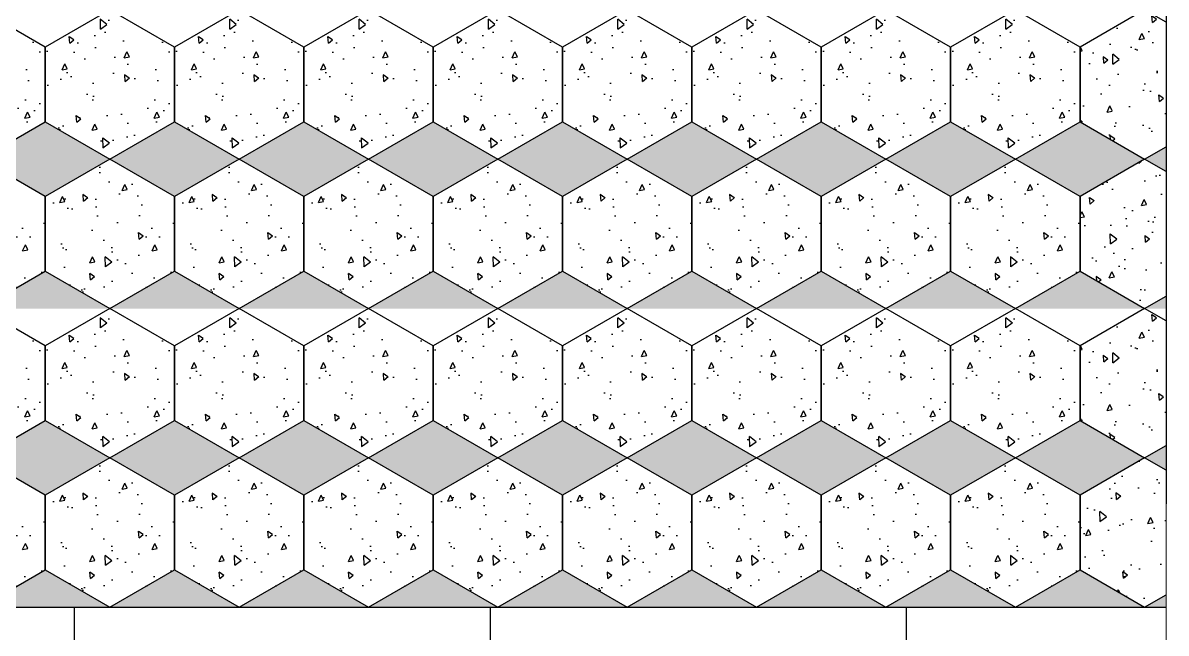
# Model space of a CAD drawing. Header units: millimetres. Extents: x 86441 to 190201, y 16532 to 98188.
# Drawn here: x 91424 to 93073, y 91342 to 92223 of the extents above; entities that cross this region are included whole.
import ezdxf

# ---------------------------------------------------------------- set-up
doc = ezdxf.new("R2010")
doc.units = ezdxf.units.MM
doc.header["$LTSCALE"] = 0.1

msp = doc.modelspace()

# ---------------------------------------------------------------- hatches: boundary and pattern name
at = {"true_color": 0xa19859, "transparency": 33554687}
h = msp.add_hatch(dxfattribs=at)
h.set_pattern_fill('AR-CONC', color=55, scale=0.5, angle=45)
h.set_pattern_definition([(95, (0, 68654.26), (70.047325, 58.77669), [9.525, -104.775]), (40, (0, 68654.26), (-80.00923, 55.08836), [7.62, -83.82029]), (145.45144, (5.84, 68659.16), (-9.9619, 113.86505), [8.095, -89.04512]), (91.1842, (-17.96, 68672.22), (110.70512, 80.9767), [14.2875, -157.1625]), (141.63556, (-8.74, 68678.97), (-3.5433, 171.41338), [12.14251, -133.5678]), (36.18415, (-17.96, 68672.22), (-3.5433, 171.41338), [11.42998, -125.72987]), (66, (-4.49, 68676.71), (89.75999, 17.447575), [9.525, -104.775]), (11, (-4.49, 68676.71), (-43.26996, 86.9706), [7.62, -83.82]), (116.45145, (2.99, 68678.17), (46.490026, 104.41817), [8.095, -89.04497]), (82.5, (0, 68654.262), (-28.802735, 30.986707), [0, -82.804, 0, -85.09, 0, -84.1375]), (52.5, (0, 68654.26), (-11.794864, 59.0435), [0, -48.514, 0, -80.899, 0, -32.0675]), (12.5, (-20.026, 68634.236), (49.963932, 45.913098), [0, -31.75, 0, -99.06, 0, -131.445]), (2.5, (-29.006, 68625.256), (43.381952, 61.361196), [0, -41.275, 0, -65.786, 0, -93.345])])
h.paths.add_polyline_path([(93072.6, 92438.8), (93041.6, 92456.7), (92948.4, 92402.8), (92948.4, 92295.1), (93041.6, 92241.3), (93072.6, 92259.1)])
h.paths.add_polyline_path([(93072.6, 92223.4), (93041.6, 92241.3), (92948.4, 92187.4), (92948.4, 92079.7), (93041.6, 92025.8), (93072.6, 92043.7)])
h = msp.add_hatch(dxfattribs=at)
h.set_pattern_fill('AR-CONC', color=55, scale=0.5, angle=45)
h.set_pattern_definition([(95, (2985.08, 72962.855), (70.047325, 58.77669), [9.525, -104.775]), (40, (2985.08, 72962.855), (-80.00923, 55.08836), [7.62, -83.82029]), (145.45144, (2990.92, 72967.75), (-9.9619, 113.86505), [8.095, -89.04512]), (91.1842, (2967.12, 72980.82), (110.70512, 80.9767), [14.2875, -157.1625]), (141.63556, (2976.35, 72987.56), (-3.5433, 171.41338), [12.14251, -133.5678]), (36.18415, (2967.12, 72980.82), (-3.5433, 171.41338), [11.42998, -125.72987]), (66, (2980.59, 72985.306), (89.75999, 17.447575), [9.525, -104.775]), (11, (2980.59, 72985.31), (-43.26996, 86.9706), [7.62, -83.82]), (116.45145, (2988.07, 72986.76), (46.49003, 104.41817), [8.095, -89.04497]), (82.5, (2985.08, 72962.855), (-28.802735, 30.986707), [0, -82.804, 0, -85.09, 0, -84.1375]), (52.5, (2985.08, 72962.855), (-11.794864, 59.0435), [0, -48.514, 0, -80.899, 0, -32.0675]), (12.5, (2965.055, 72942.83), (49.963932, 45.913098), [0, -31.75, 0, -99.06, 0, -131.445]), (2.5, (2956.075, 72933.85), (43.381952, 61.361196), [0, -41.275, 0, -65.786, 0, -93.345])])
h.paths.add_polyline_path([(91269.3, 91864.3), (91362.5, 91810.4), (91455.8, 91864.3), (91455.8, 91972), (91362.5, 92025.8), (91269.3, 91972)])
h.paths.add_polyline_path([(91269.3, 92079.7), (91362.5, 92025.8), (91455.8, 92079.7), (91455.8, 92187.4), (91362.5, 92241.3), (91269.3, 92187.4)])
h = msp.add_hatch(dxfattribs=at)
h.set_pattern_fill('AR-CONC', color=55, scale=0.5, angle=45)
h.set_pattern_definition([(95, (3171.65, 72962.855), (70.047325, 58.77669), [9.525, -104.775]), (40, (3171.65, 72962.855), (-80.00923, 55.08836), [7.62, -83.82029]), (145.45144, (3177.49, 72967.75), (-9.9619, 113.86505), [8.095, -89.04512]), (91.1842, (3153.69, 72980.82), (110.70512, 80.9767), [14.2875, -157.1625]), (141.63556, (3162.91, 72987.56), (-3.5433, 171.41338), [12.14251, -133.5678]), (36.18415, (3153.69, 72980.82), (-3.5433, 171.41338), [11.42998, -125.72987]), (66, (3167.16, 72985.306), (89.75999, 17.447575), [9.525, -104.775]), (11, (3167.16, 72985.31), (-43.26996, 86.9706), [7.62, -83.82]), (116.45145, (3174.64, 72986.76), (46.49003, 104.41817), [8.095, -89.04497]), (82.5, (3171.65, 72962.855), (-28.802735, 30.986707), [0, -82.804, 0, -85.09, 0, -84.1375]), (52.5, (3171.65, 72962.855), (-11.794864, 59.0435), [0, -48.514, 0, -80.899, 0, -32.0675]), (12.5, (3151.622, 72942.83), (49.963932, 45.913098), [0, -31.75, 0, -99.06, 0, -131.445]), (2.5, (3142.64, 72933.85), (43.381952, 61.361196), [0, -41.275, 0, -65.786, 0, -93.345])])
h.paths.add_polyline_path([(91455.8, 91864.3), (91549.1, 91810.4), (91642.4, 91864.3), (91642.4, 91972), (91549.1, 92025.8), (91455.8, 91972)])
h.paths.add_polyline_path([(91455.8, 92079.7), (91549.1, 92025.8), (91642.4, 92079.7), (91642.4, 92187.4), (91549.1, 92241.3), (91455.8, 92187.4)])
h = msp.add_hatch(dxfattribs=at)
h.set_pattern_fill('AR-CONC', color=55, scale=0.5, angle=45)
h.set_pattern_definition([(95, (3358.216, 72962.855), (70.047325, 58.77669), [9.525, -104.775]), (40, (3358.22, 72962.855), (-80.00923, 55.08836), [7.62, -83.82029]), (145.45144, (3364.05, 72967.75), (-9.9619, 113.86505), [8.095, -89.04512]), (91.1842, (3340.26, 72980.82), (110.70512, 80.9767), [14.2875, -157.1625]), (141.63556, (3349.48, 72987.56), (-3.5433, 171.41338), [12.14251, -133.5678]), (36.18415, (3340.26, 72980.82), (-3.5433, 171.41338), [11.42998, -125.72987]), (66, (3353.726, 72985.306), (89.75999, 17.447575), [9.525, -104.775]), (11, (3353.73, 72985.31), (-43.26996, 86.9706), [7.62, -83.82]), (116.45145, (3361.21, 72986.76), (46.49003, 104.41817), [8.095, -89.04497]), (82.5, (3358.216, 72962.855), (-28.802735, 30.986707), [0, -82.804, 0, -85.09, 0, -84.1375]), (52.5, (3358.216, 72962.855), (-11.794864, 59.0435), [0, -48.514, 0, -80.899, 0, -32.0675]), (12.5, (3338.19, 72942.83), (49.963932, 45.913098), [0, -31.75, 0, -99.06, 0, -131.445]), (2.5, (3329.21, 72933.85), (43.381952, 61.361196), [0, -41.275, 0, -65.786, 0, -93.345])])
h.paths.add_polyline_path([(91642.4, 91864.3), (91735.7, 91810.4), (91829, 91864.3), (91829, 91972), (91735.7, 92025.8), (91642.4, 91972)])
h.paths.add_polyline_path([(91642.4, 92079.7), (91735.7, 92025.8), (91829, 92079.7), (91829, 92187.4), (91735.7, 92241.3), (91642.4, 92187.4)])
h = msp.add_hatch(dxfattribs=at)
h.set_pattern_fill('AR-CONC', color=55, scale=0.5, angle=45)
h.set_pattern_definition([(95, (3544.78, 72962.855), (70.047325, 58.77669), [9.525, -104.775]), (40, (3544.78, 72962.855), (-80.00923, 55.08836), [7.62, -83.82029]), (145.45144, (3550.62, 72967.75), (-9.9619, 113.86505), [8.095, -89.04512]), (91.1842, (3526.82, 72980.82), (110.70512, 80.9767), [14.2875, -157.1625]), (141.63556, (3536.05, 72987.56), (-3.5433, 171.41338), [12.14251, -133.5678]), (36.18415, (3526.82, 72980.82), (-3.5433, 171.41338), [11.42998, -125.72987]), (66, (3540.29, 72985.306), (89.75999, 17.447575), [9.525, -104.775]), (11, (3540.29, 72985.31), (-43.26996, 86.9706), [7.62, -83.82]), (116.45145, (3547.77, 72986.76), (46.49003, 104.41817), [8.095, -89.04497]), (82.5, (3544.784, 72962.855), (-28.802735, 30.986707), [0, -82.804, 0, -85.09, 0, -84.1375]), (52.5, (3544.784, 72962.855), (-11.794864, 59.0435), [0, -48.514, 0, -80.899, 0, -32.0675]), (12.5, (3524.758, 72942.83), (49.963932, 45.913098), [0, -31.75, 0, -99.06, 0, -131.445]), (2.5, (3515.78, 72933.85), (43.381952, 61.361196), [0, -41.275, 0, -65.786, 0, -93.345])])
h.paths.add_polyline_path([(91829, 91864.3), (91922.2, 91810.4), (92015.5, 91864.3), (92015.5, 91972), (91922.2, 92025.8), (91829, 91972)])
h.paths.add_polyline_path([(91829, 92079.7), (91922.2, 92025.8), (92015.5, 92079.7), (92015.5, 92187.4), (91922.2, 92241.3), (91829, 92187.4)])
h = msp.add_hatch(dxfattribs=at)
h.set_pattern_fill('AR-CONC', color=55, scale=0.5, angle=45)
h.set_pattern_definition([(95, (3731.35, 72962.855), (70.047325, 58.77669), [9.525, -104.775]), (40, (3731.35, 72962.855), (-80.00923, 55.08836), [7.62, -83.82029]), (145.45144, (3737.19, 72967.75), (-9.9619, 113.86505), [8.095, -89.04512]), (91.1842, (3713.39, 72980.82), (110.70512, 80.9767), [14.2875, -157.1625]), (141.63556, (3722.62, 72987.56), (-3.5433, 171.41338), [12.14251, -133.5678]), (36.18415, (3713.39, 72980.82), (-3.5433, 171.41338), [11.42998, -125.72987]), (66, (3726.86, 72985.306), (89.75999, 17.447575), [9.525, -104.775]), (11, (3726.86, 72985.31), (-43.26996, 86.9706), [7.62, -83.82]), (116.45145, (3734.34, 72986.76), (46.49003, 104.41817), [8.095, -89.04497]), (82.5, (3731.35, 72962.855), (-28.802735, 30.986707), [0, -82.804, 0, -85.09, 0, -84.1375]), (52.5, (3731.35, 72962.855), (-11.794864, 59.0435), [0, -48.514, 0, -80.899, 0, -32.0675]), (12.5, (3711.325, 72942.83), (49.963932, 45.913098), [0, -31.75, 0, -99.06, 0, -131.445]), (2.5, (3702.345, 72933.85), (43.381952, 61.361196), [0, -41.275, 0, -65.786, 0, -93.345])])
h.paths.add_polyline_path([(92015.5, 91864.3), (92108.8, 91810.4), (92202.1, 91864.3), (92202.1, 91972), (92108.8, 92025.8), (92015.5, 91972)])
h.paths.add_polyline_path([(92015.5, 92079.7), (92108.8, 92025.8), (92202.1, 92079.7), (92202.1, 92187.4), (92108.8, 92241.3), (92015.5, 92187.4)])
h = msp.add_hatch(dxfattribs=at)
h.set_pattern_fill('AR-CONC', color=55, scale=0.5, angle=45)
h.set_pattern_definition([(95, (3917.92, 72962.855), (70.047325, 58.77669), [9.525, -104.775]), (40, (3917.92, 72962.855), (-80.00923, 55.08836), [7.62, -83.82029]), (145.45144, (3923.76, 72967.75), (-9.9619, 113.86505), [8.095, -89.04512]), (91.1842, (3899.96, 72980.82), (110.70512, 80.9767), [14.2875, -157.1625]), (141.63556, (3909.18, 72987.56), (-3.5433, 171.41338), [12.14251, -133.5678]), (36.18415, (3899.96, 72980.82), (-3.5433, 171.41338), [11.42998, -125.72987]), (66, (3913.43, 72985.306), (89.75999, 17.447575), [9.525, -104.775]), (11, (3913.43, 72985.31), (-43.26996, 86.9706), [7.62, -83.82]), (116.45145, (3920.91, 72986.76), (46.49003, 104.41817), [8.095, -89.04497]), (82.5, (3917.92, 72962.855), (-28.802735, 30.986707), [0, -82.804, 0, -85.09, 0, -84.1375]), (52.5, (3917.92, 72962.855), (-11.794864, 59.0435), [0, -48.514, 0, -80.899, 0, -32.0675]), (12.5, (3897.893, 72942.83), (49.963932, 45.913098), [0, -31.75, 0, -99.06, 0, -131.445]), (2.5, (3888.91, 72933.85), (43.381952, 61.361196), [0, -41.275, 0, -65.786, 0, -93.345])])
h.paths.add_polyline_path([(92202.1, 91864.3), (92295.4, 91810.4), (92388.7, 91864.3), (92388.7, 91972), (92295.4, 92025.8), (92202.1, 91972)])
h.paths.add_polyline_path([(92202.1, 92079.7), (92295.4, 92025.8), (92388.7, 92079.7), (92388.7, 92187.4), (92295.4, 92241.3), (92202.1, 92187.4)])
h = msp.add_hatch(dxfattribs=at)
h.set_pattern_fill('AR-CONC', color=55, scale=0.5, angle=45)
h.set_pattern_definition([(95, (4104.486, 72962.855), (70.047325, 58.77669), [9.525, -104.775]), (40, (4104.49, 72962.855), (-80.00923, 55.08836), [7.62, -83.82029]), (145.45144, (4110.32, 72967.75), (-9.9619, 113.86505), [8.095, -89.04512]), (91.1842, (4086.53, 72980.82), (110.70512, 80.9767), [14.2875, -157.1625]), (141.63556, (4095.75, 72987.56), (-3.5433, 171.41338), [12.14251, -133.5678]), (36.18415, (4086.53, 72980.82), (-3.5433, 171.41338), [11.42998, -125.72987]), (66, (4099.996, 72985.306), (89.75999, 17.447575), [9.525, -104.775]), (11, (4100, 72985.31), (-43.26996, 86.9706), [7.62, -83.82]), (116.45145, (4107.48, 72986.76), (46.49003, 104.41817), [8.095, -89.04497]), (82.5, (4104.486, 72962.855), (-28.802735, 30.986707), [0, -82.804, 0, -85.09, 0, -84.1375]), (52.5, (4104.486, 72962.855), (-11.794864, 59.0435), [0, -48.514, 0, -80.899, 0, -32.0675]), (12.5, (4084.46, 72942.83), (49.963932, 45.913098), [0, -31.75, 0, -99.06, 0, -131.445]), (2.5, (4075.48, 72933.85), (43.381952, 61.361196), [0, -41.275, 0, -65.786, 0, -93.345])])
h.paths.add_polyline_path([(92388.7, 91864.3), (92481.9, 91810.4), (92575.2, 91864.3), (92575.2, 91972), (92481.9, 92025.8), (92388.7, 91972)])
h.paths.add_polyline_path([(92388.7, 92079.7), (92481.9, 92025.8), (92575.2, 92079.7), (92575.2, 92187.4), (92481.9, 92241.3), (92388.7, 92187.4)])
h = msp.add_hatch(dxfattribs=at)
h.set_pattern_fill('AR-CONC', color=55, scale=0.5, angle=45)
h.set_pattern_definition([(95, (4291.05, 72962.855), (70.047325, 58.77669), [9.525, -104.775]), (40, (4291.05, 72962.855), (-80.00923, 55.08836), [7.62, -83.82029]), (145.45144, (4296.89, 72967.75), (-9.9619, 113.86505), [8.095, -89.04512]), (91.1842, (4273.09, 72980.82), (110.70512, 80.9767), [14.2875, -157.1625]), (141.63556, (4282.32, 72987.56), (-3.5433, 171.41338), [12.14251, -133.5678]), (36.18415, (4273.1, 72980.82), (-3.5433, 171.41338), [11.42998, -125.72987]), (66, (4286.56, 72985.306), (89.75999, 17.447575), [9.525, -104.775]), (11, (4286.56, 72985.31), (-43.26996, 86.9706), [7.62, -83.82]), (116.45145, (4294.04, 72986.76), (46.49003, 104.41817), [8.095, -89.04497]), (82.5, (4291.054, 72962.855), (-28.802735, 30.986707), [0, -82.804, 0, -85.09, 0, -84.1375]), (52.5, (4291.054, 72962.855), (-11.794864, 59.0435), [0, -48.514, 0, -80.899, 0, -32.0675]), (12.5, (4271.028, 72942.83), (49.963932, 45.913098), [0, -31.75, 0, -99.06, 0, -131.445]), (2.5, (4262.05, 72933.85), (43.381952, 61.361196), [0, -41.275, 0, -65.786, 0, -93.345])])
h.paths.add_polyline_path([(92575.2, 91864.3), (92668.5, 91810.4), (92761.8, 91864.3), (92761.8, 91972), (92668.5, 92025.8), (92575.2, 91972)])
h.paths.add_polyline_path([(92575.2, 92079.7), (92668.5, 92025.8), (92761.8, 92079.7), (92761.8, 92187.4), (92668.5, 92241.3), (92575.2, 92187.4)])
h = msp.add_hatch(dxfattribs=at)
h.set_pattern_fill('AR-CONC', color=55, scale=0.5, angle=45)
h.set_pattern_definition([(95, (4477.62, 72962.855), (70.047325, 58.77669), [9.525, -104.775]), (40, (4477.62, 72962.855), (-80.00923, 55.08836), [7.62, -83.82029]), (145.45144, (4483.46, 72967.75), (-9.9619, 113.86505), [8.095, -89.04512]), (91.1842, (4459.66, 72980.82), (110.70512, 80.9767), [14.2875, -157.1625]), (141.63556, (4468.89, 72987.56), (-3.5433, 171.41338), [12.14251, -133.5678]), (36.18415, (4459.66, 72980.82), (-3.5433, 171.41338), [11.42998, -125.72987]), (66, (4473.13, 72985.306), (89.75999, 17.447575), [9.525, -104.775]), (11, (4473.13, 72985.31), (-43.26996, 86.9706), [7.62, -83.82]), (116.45145, (4480.61, 72986.76), (46.49003, 104.41817), [8.095, -89.04497]), (82.5, (4477.62, 72962.855), (-28.802735, 30.986707), [0, -82.804, 0, -85.09, 0, -84.1375]), (52.5, (4477.62, 72962.855), (-11.794864, 59.0435), [0, -48.514, 0, -80.899, 0, -32.0675]), (12.5, (4457.595, 72942.83), (49.963932, 45.913098), [0, -31.75, 0, -99.06, 0, -131.445]), (2.5, (4448.615, 72933.85), (43.381952, 61.361196), [0, -41.275, 0, -65.786, 0, -93.345])])
h.paths.add_polyline_path([(92761.8, 91864.3), (92855.1, 91810.4), (92948.4, 91864.3), (92948.4, 91972), (92855.1, 92025.8), (92761.8, 91972)])
h.paths.add_polyline_path([(92761.8, 92079.7), (92855.1, 92025.8), (92948.4, 92079.7), (92948.4, 92187.4), (92855.1, 92241.3), (92761.8, 92187.4)])
at = {"true_color": 0xffffff, "transparency": 33554687}
h = msp.add_hatch(color=7, dxfattribs=at)
h.dxf.hatch_style = 1
h.set_gradient(color1=(114, 89, 52), color2=(161, 152, 89))
h.paths.add_polyline_path([(91549.1, 92025.8), (91455.8, 92079.7), (91362.5, 92025.8), (91455.8, 91972)])
h.paths.add_polyline_path([(91455.8, 91864.3), (91362.5, 91810.4), (91549.1, 91810.4)])
h = msp.add_hatch(color=7, dxfattribs=at)
h.dxf.hatch_style = 1
h.set_gradient(color1=(114, 89, 52), color2=(161, 152, 89))
h.paths.add_polyline_path([(91642.4, 92079.7), (91549.1, 92025.8), (91642.4, 91972), (91735.7, 92025.8)])
h.paths.add_polyline_path([(91642.4, 91864.3), (91549.1, 91810.4), (91735.7, 91810.4)])
h = msp.add_hatch(color=7, dxfattribs=at)
h.dxf.hatch_style = 1
h.set_gradient(color1=(114, 89, 52), color2=(161, 152, 89))
h.paths.add_polyline_path([(91922.2, 92025.8), (91829, 92079.7), (91735.7, 92025.8), (91829, 91972)])
h.paths.add_polyline_path([(91829, 91864.3), (91735.7, 91810.4), (91922.2, 91810.4)])
h = msp.add_hatch(color=7, dxfattribs=at)
h.dxf.hatch_style = 1
h.set_gradient(color1=(114, 89, 52), color2=(161, 152, 89))
h.paths.add_polyline_path([(92015.5, 92079.7), (91922.2, 92025.8), (92015.5, 91972), (92108.8, 92025.8)])
h.paths.add_polyline_path([(92015.5, 91864.3), (91922.2, 91810.4), (92108.8, 91810.4)])
h = msp.add_hatch(color=7, dxfattribs=at)
h.dxf.hatch_style = 1
h.set_gradient(color1=(114, 89, 52), color2=(161, 152, 89))
h.paths.add_polyline_path([(92295.4, 92025.8), (92202.1, 92079.7), (92108.8, 92025.8), (92202.1, 91972)])
h.paths.add_polyline_path([(92202.1, 91864.3), (92108.8, 91810.4), (92295.4, 91810.4)])
h = msp.add_hatch(color=7, dxfattribs=at)
h.dxf.hatch_style = 1
h.set_gradient(color1=(114, 89, 52), color2=(161, 152, 89))
h.paths.add_polyline_path([(92388.7, 92079.7), (92295.4, 92025.8), (92388.7, 91972), (92481.9, 92025.8)])
h.paths.add_polyline_path([(92388.7, 91864.3), (92295.4, 91810.4), (92481.9, 91810.4)])
h = msp.add_hatch(color=7, dxfattribs=at)
h.dxf.hatch_style = 1
h.set_gradient(color1=(114, 89, 52), color2=(161, 152, 89))
h.paths.add_polyline_path([(92668.5, 92025.8), (92575.2, 92079.7), (92481.9, 92025.8), (92575.2, 91972)])
h.paths.add_polyline_path([(92575.2, 91864.3), (92481.9, 91810.4), (92668.5, 91810.4)])
h = msp.add_hatch(color=7, dxfattribs=at)
h.dxf.hatch_style = 1
h.set_gradient(color1=(114, 89, 52), color2=(161, 152, 89))
h.paths.add_polyline_path([(92761.8, 92079.7), (92668.5, 92025.8), (92761.8, 91972), (92855.1, 92025.8)])
h.paths.add_polyline_path([(92761.8, 91864.3), (92668.5, 91810.4), (92855.1, 91810.4)])
h = msp.add_hatch(color=7, dxfattribs=at)
h.dxf.hatch_style = 1
h.set_gradient(color1=(114, 89, 52), color2=(161, 152, 89))
h.paths.add_polyline_path([(93072.6, 92043.7), (93041.6, 92025.8), (93072.6, 92008)])
h.paths.add_polyline_path([(93041.6, 92025.8), (92948.4, 92079.7), (92855.1, 92025.8), (92948.4, 91972)])
at = {"true_color": 0xa19859, "transparency": 33554687}
h = msp.add_hatch(dxfattribs=at)
h.set_pattern_fill('AR-CONC', color=55, scale=0.5, angle=45)
h.set_pattern_definition([(95, (0, 68223.4), (70.047325, 58.77669), [9.525, -104.775]), (40, (0, 68223.4), (-80.00923, 55.08836), [7.62, -83.82029]), (145.45144, (5.84, 68228.3), (-9.9619, 113.86505), [8.095, -89.04512]), (91.1842, (-17.96, 68241.36), (110.70512, 80.9767), [14.2875, -157.1625]), (141.63556, (-8.74, 68248.11), (-3.5433, 171.41338), [12.14251, -133.5678]), (36.18415, (-17.96, 68241.36), (-3.5433, 171.41338), [11.42998, -125.72987]), (66, (-4.49, 68245.85), (89.75999, 17.447575), [9.525, -104.775]), (11, (-4.49, 68245.85), (-43.26996, 86.9706), [7.62, -83.82]), (116.45145, (2.99, 68247.31), (46.490026, 104.41817), [8.095, -89.04497]), (82.5, (0, 68223.403), (-28.802735, 30.986707), [0, -82.804, 0, -85.09, 0, -84.1375]), (52.5, (0, 68223.403), (-11.794864, 59.0435), [0, -48.514, 0, -80.899, 0, -32.0675]), (12.5, (-20.026, 68203.377), (49.963932, 45.913098), [0, -31.75, 0, -99.06, 0, -131.445]), (2.5, (-29.006, 68194.396), (43.381952, 61.361196), [0, -41.275, 0, -65.786, 0, -93.345])])
h.paths.add_polyline_path([(93072.6, 92008), (93041.6, 92025.8), (92948.4, 91972), (92948.4, 91864.3), (93041.6, 91810.4), (93072.6, 91828.3)])
h.paths.add_polyline_path([(93072.6, 91792.5), (93041.6, 91810.4), (92948.4, 91756.6), (92948.4, 91648.8), (93041.6, 91595), (93072.6, 91612.9)])
at = {"true_color": 0xffffff, "transparency": 33554687}
h = msp.add_hatch(color=7, dxfattribs=at)
h.dxf.hatch_style = 1
h.set_gradient(color1=(114, 89, 52), color2=(161, 152, 89))
h.paths.add_polyline_path([(92948.4, 91864.3), (92855.1, 91810.4), (93041.6, 91810.4)])
h.paths.add_polyline_path([(93072.6, 91828.3), (93041.6, 91810.4), (93072.6, 91810.4)])
at = {"true_color": 0xa19859, "transparency": 33554687}
h = msp.add_hatch(dxfattribs=at)
h.set_pattern_fill('AR-CONC', color=55, scale=0.5, angle=45)
h.set_pattern_definition([(95, (2985.08, 72531.996), (70.047325, 58.77669), [9.525, -104.775]), (40, (2985.08, 72532), (-80.00923, 55.08836), [7.62, -83.82029]), (145.45144, (2990.92, 72536.89), (-9.9619, 113.86505), [8.095, -89.04512]), (91.1842, (2967.12, 72549.96), (110.70512, 80.9767), [14.2875, -157.1625]), (141.63556, (2976.35, 72556.7), (-3.5433, 171.41338), [12.14251, -133.5678]), (36.18415, (2967.12, 72549.96), (-3.5433, 171.41338), [11.42998, -125.72987]), (66, (2980.59, 72554.45), (89.75999, 17.447575), [9.525, -104.775]), (11, (2980.59, 72554.45), (-43.26996, 86.9706), [7.62, -83.82]), (116.45145, (2988.07, 72555.9), (46.49003, 104.41817), [8.095, -89.04497]), (82.5, (2985.08, 72531.996), (-28.802735, 30.986707), [0, -82.804, 0, -85.09, 0, -84.1375]), (52.5, (2985.08, 72531.996), (-11.794864, 59.0435), [0, -48.514, 0, -80.899, 0, -32.0675]), (12.5, (2965.055, 72511.97), (49.963932, 45.913098), [0, -31.75, 0, -99.06, 0, -131.445]), (2.5, (2956.075, 72502.99), (43.381952, 61.361196), [0, -41.275, 0, -65.786, 0, -93.345])])
h.paths.add_polyline_path([(91269.3, 91433.4), (91362.5, 91379.6), (91455.8, 91433.4), (91455.8, 91541.1), (91362.5, 91595), (91269.3, 91541.1)])
h.paths.add_polyline_path([(91269.3, 91648.8), (91362.5, 91595), (91455.8, 91648.8), (91455.8, 91756.6), (91362.5, 91810.4), (91269.3, 91756.6)])
h = msp.add_hatch(dxfattribs=at)
h.set_pattern_fill('AR-CONC', color=55, scale=0.5, angle=45)
h.set_pattern_definition([(95, (3171.65, 72531.996), (70.047325, 58.77669), [9.525, -104.775]), (40, (3171.65, 72532), (-80.00923, 55.08836), [7.62, -83.82029]), (145.45144, (3177.49, 72536.89), (-9.9619, 113.86505), [8.095, -89.04512]), (91.1842, (3153.69, 72549.96), (110.70512, 80.9767), [14.2875, -157.1625]), (141.63556, (3162.91, 72556.7), (-3.5433, 171.41338), [12.14251, -133.5678]), (36.18415, (3153.69, 72549.96), (-3.5433, 171.41338), [11.42998, -125.72987]), (66, (3167.16, 72554.45), (89.75999, 17.447575), [9.525, -104.775]), (11, (3167.16, 72554.45), (-43.26996, 86.9706), [7.62, -83.82]), (116.45145, (3174.64, 72555.9), (46.49003, 104.41817), [8.095, -89.04497]), (82.5, (3171.65, 72531.996), (-28.802735, 30.986707), [0, -82.804, 0, -85.09, 0, -84.1375]), (52.5, (3171.65, 72531.996), (-11.794864, 59.0435), [0, -48.514, 0, -80.899, 0, -32.0675]), (12.5, (3151.622, 72511.97), (49.963932, 45.913098), [0, -31.75, 0, -99.06, 0, -131.445]), (2.5, (3142.64, 72502.99), (43.381952, 61.361196), [0, -41.275, 0, -65.786, 0, -93.345])])
h.paths.add_polyline_path([(91455.8, 91433.4), (91549.1, 91379.6), (91642.4, 91433.4), (91642.4, 91541.1), (91549.1, 91595), (91455.8, 91541.1)])
h.paths.add_polyline_path([(91455.8, 91648.8), (91549.1, 91595), (91642.4, 91648.8), (91642.4, 91756.6), (91549.1, 91810.4), (91455.8, 91756.6)])
h = msp.add_hatch(dxfattribs=at)
h.set_pattern_fill('AR-CONC', color=55, scale=0.5, angle=45)
h.set_pattern_definition([(95, (3358.216, 72531.996), (70.047325, 58.77669), [9.525, -104.775]), (40, (3358.22, 72532), (-80.00923, 55.08836), [7.62, -83.82029]), (145.45144, (3364.05, 72536.89), (-9.9619, 113.86505), [8.095, -89.04512]), (91.1842, (3340.26, 72549.96), (110.70512, 80.9767), [14.2875, -157.1625]), (141.63556, (3349.48, 72556.7), (-3.5433, 171.41338), [12.14251, -133.5678]), (36.18415, (3340.26, 72549.96), (-3.5433, 171.41338), [11.42998, -125.72987]), (66, (3353.726, 72554.45), (89.75999, 17.447575), [9.525, -104.775]), (11, (3353.73, 72554.45), (-43.26996, 86.9706), [7.62, -83.82]), (116.45145, (3361.21, 72555.9), (46.49003, 104.41817), [8.095, -89.04497]), (82.5, (3358.216, 72531.996), (-28.802735, 30.986707), [0, -82.804, 0, -85.09, 0, -84.1375]), (52.5, (3358.216, 72531.996), (-11.794864, 59.0435), [0, -48.514, 0, -80.899, 0, -32.0675]), (12.5, (3338.19, 72511.97), (49.963932, 45.913098), [0, -31.75, 0, -99.06, 0, -131.445]), (2.5, (3329.21, 72502.99), (43.381952, 61.361196), [0, -41.275, 0, -65.786, 0, -93.345])])
h.paths.add_polyline_path([(91642.4, 91433.4), (91735.7, 91379.6), (91829, 91433.4), (91829, 91541.1), (91735.7, 91595), (91642.4, 91541.1)])
h.paths.add_polyline_path([(91642.4, 91648.8), (91735.7, 91595), (91829, 91648.8), (91829, 91756.6), (91735.7, 91810.4), (91642.4, 91756.6)])
h = msp.add_hatch(dxfattribs=at)
h.set_pattern_fill('AR-CONC', color=55, scale=0.5, angle=45)
h.set_pattern_definition([(95, (3544.78, 72531.996), (70.047325, 58.77669), [9.525, -104.775]), (40, (3544.78, 72532), (-80.00923, 55.08836), [7.62, -83.82029]), (145.45144, (3550.62, 72536.89), (-9.9619, 113.86505), [8.095, -89.04512]), (91.1842, (3526.82, 72549.96), (110.70512, 80.9767), [14.2875, -157.1625]), (141.63556, (3536.05, 72556.7), (-3.5433, 171.41338), [12.14251, -133.5678]), (36.18415, (3526.82, 72549.96), (-3.5433, 171.41338), [11.42998, -125.72987]), (66, (3540.29, 72554.45), (89.75999, 17.447575), [9.525, -104.775]), (11, (3540.29, 72554.45), (-43.26996, 86.9706), [7.62, -83.82]), (116.45145, (3547.77, 72555.9), (46.49003, 104.41817), [8.095, -89.04497]), (82.5, (3544.784, 72531.996), (-28.802735, 30.986707), [0, -82.804, 0, -85.09, 0, -84.1375]), (52.5, (3544.784, 72531.996), (-11.794864, 59.0435), [0, -48.514, 0, -80.899, 0, -32.0675]), (12.5, (3524.758, 72511.97), (49.963932, 45.913098), [0, -31.75, 0, -99.06, 0, -131.445]), (2.5, (3515.78, 72502.99), (43.381952, 61.361196), [0, -41.275, 0, -65.786, 0, -93.345])])
h.paths.add_polyline_path([(91829, 91433.4), (91922.2, 91379.6), (92015.5, 91433.4), (92015.5, 91541.1), (91922.2, 91595), (91829, 91541.1)])
h.paths.add_polyline_path([(91829, 91648.8), (91922.2, 91595), (92015.5, 91648.8), (92015.5, 91756.6), (91922.2, 91810.4), (91829, 91756.6)])
h = msp.add_hatch(dxfattribs=at)
h.set_pattern_fill('AR-CONC', color=55, scale=0.5, angle=45)
h.set_pattern_definition([(95, (3731.35, 72531.996), (70.047325, 58.77669), [9.525, -104.775]), (40, (3731.35, 72532), (-80.00923, 55.08836), [7.62, -83.82029]), (145.45144, (3737.19, 72536.89), (-9.9619, 113.86505), [8.095, -89.04512]), (91.1842, (3713.39, 72549.96), (110.70512, 80.9767), [14.2875, -157.1625]), (141.63556, (3722.62, 72556.7), (-3.5433, 171.41338), [12.14251, -133.5678]), (36.18415, (3713.39, 72549.96), (-3.5433, 171.41338), [11.42998, -125.72987]), (66, (3726.86, 72554.45), (89.75999, 17.447575), [9.525, -104.775]), (11, (3726.86, 72554.45), (-43.26996, 86.9706), [7.62, -83.82]), (116.45145, (3734.34, 72555.9), (46.49003, 104.41817), [8.095, -89.04497]), (82.5, (3731.35, 72531.996), (-28.802735, 30.986707), [0, -82.804, 0, -85.09, 0, -84.1375]), (52.5, (3731.35, 72531.996), (-11.794864, 59.0435), [0, -48.514, 0, -80.899, 0, -32.0675]), (12.5, (3711.325, 72511.97), (49.963932, 45.913098), [0, -31.75, 0, -99.06, 0, -131.445]), (2.5, (3702.345, 72502.99), (43.381952, 61.361196), [0, -41.275, 0, -65.786, 0, -93.345])])
h.paths.add_polyline_path([(92015.5, 91433.4), (92108.8, 91379.6), (92202.1, 91433.4), (92202.1, 91541.1), (92108.8, 91595), (92015.5, 91541.1)])
h.paths.add_polyline_path([(92015.5, 91648.8), (92108.8, 91595), (92202.1, 91648.8), (92202.1, 91756.6), (92108.8, 91810.4), (92015.5, 91756.6)])
h = msp.add_hatch(dxfattribs=at)
h.set_pattern_fill('AR-CONC', color=55, scale=0.5, angle=45)
h.set_pattern_definition([(95, (3917.92, 72531.996), (70.047325, 58.77669), [9.525, -104.775]), (40, (3917.92, 72532), (-80.00923, 55.08836), [7.62, -83.82029]), (145.45144, (3923.76, 72536.89), (-9.9619, 113.86505), [8.095, -89.04512]), (91.1842, (3899.96, 72549.96), (110.70512, 80.9767), [14.2875, -157.1625]), (141.63556, (3909.18, 72556.7), (-3.5433, 171.41338), [12.14251, -133.5678]), (36.18415, (3899.96, 72549.96), (-3.5433, 171.41338), [11.42998, -125.72987]), (66, (3913.43, 72554.45), (89.75999, 17.447575), [9.525, -104.775]), (11, (3913.43, 72554.45), (-43.26996, 86.9706), [7.62, -83.82]), (116.45145, (3920.91, 72555.9), (46.49003, 104.41817), [8.095, -89.04497]), (82.5, (3917.92, 72531.996), (-28.802735, 30.986707), [0, -82.804, 0, -85.09, 0, -84.1375]), (52.5, (3917.92, 72531.996), (-11.794864, 59.0435), [0, -48.514, 0, -80.899, 0, -32.0675]), (12.5, (3897.893, 72511.97), (49.963932, 45.913098), [0, -31.75, 0, -99.06, 0, -131.445]), (2.5, (3888.91, 72502.99), (43.381952, 61.361196), [0, -41.275, 0, -65.786, 0, -93.345])])
h.paths.add_polyline_path([(92202.1, 91433.4), (92295.4, 91379.6), (92388.7, 91433.4), (92388.7, 91541.1), (92295.4, 91595), (92202.1, 91541.1)])
h.paths.add_polyline_path([(92202.1, 91648.8), (92295.4, 91595), (92388.7, 91648.8), (92388.7, 91756.6), (92295.4, 91810.4), (92202.1, 91756.6)])
h = msp.add_hatch(dxfattribs=at)
h.set_pattern_fill('AR-CONC', color=55, scale=0.5, angle=45)
h.set_pattern_definition([(95, (4104.486, 72531.996), (70.047325, 58.77669), [9.525, -104.775]), (40, (4104.49, 72532), (-80.00923, 55.08836), [7.62, -83.82029]), (145.45144, (4110.32, 72536.89), (-9.9619, 113.86505), [8.095, -89.04512]), (91.1842, (4086.53, 72549.96), (110.70512, 80.9767), [14.2875, -157.1625]), (141.63556, (4095.75, 72556.7), (-3.5433, 171.41338), [12.14251, -133.5678]), (36.18415, (4086.53, 72549.96), (-3.5433, 171.41338), [11.42998, -125.72987]), (66, (4099.996, 72554.45), (89.75999, 17.447575), [9.525, -104.775]), (11, (4100, 72554.45), (-43.26996, 86.9706), [7.62, -83.82]), (116.45145, (4107.48, 72555.9), (46.49003, 104.41817), [8.095, -89.04497]), (82.5, (4104.486, 72531.996), (-28.802735, 30.986707), [0, -82.804, 0, -85.09, 0, -84.1375]), (52.5, (4104.486, 72531.996), (-11.794864, 59.0435), [0, -48.514, 0, -80.899, 0, -32.0675]), (12.5, (4084.46, 72511.97), (49.963932, 45.913098), [0, -31.75, 0, -99.06, 0, -131.445]), (2.5, (4075.48, 72502.99), (43.381952, 61.361196), [0, -41.275, 0, -65.786, 0, -93.345])])
h.paths.add_polyline_path([(92388.7, 91433.4), (92481.9, 91379.6), (92575.2, 91433.4), (92575.2, 91541.1), (92481.9, 91595), (92388.7, 91541.1)])
h.paths.add_polyline_path([(92388.7, 91648.8), (92481.9, 91595), (92575.2, 91648.8), (92575.2, 91756.6), (92481.9, 91810.4), (92388.7, 91756.6)])
h = msp.add_hatch(dxfattribs=at)
h.set_pattern_fill('AR-CONC', color=55, scale=0.5, angle=45)
h.set_pattern_definition([(95, (4291.05, 72531.996), (70.047325, 58.77669), [9.525, -104.775]), (40, (4291.05, 72532), (-80.00923, 55.08836), [7.62, -83.82029]), (145.45144, (4296.89, 72536.89), (-9.9619, 113.86505), [8.095, -89.04512]), (91.1842, (4273.09, 72549.96), (110.70512, 80.9767), [14.2875, -157.1625]), (141.63556, (4282.32, 72556.7), (-3.5433, 171.41338), [12.14251, -133.5678]), (36.18415, (4273.1, 72549.96), (-3.5433, 171.41338), [11.42998, -125.72987]), (66, (4286.56, 72554.45), (89.75999, 17.447575), [9.525, -104.775]), (11, (4286.56, 72554.45), (-43.26996, 86.9706), [7.62, -83.82]), (116.45145, (4294.04, 72555.9), (46.49003, 104.41817), [8.095, -89.04497]), (82.5, (4291.054, 72531.996), (-28.802735, 30.986707), [0, -82.804, 0, -85.09, 0, -84.1375]), (52.5, (4291.054, 72531.996), (-11.794864, 59.0435), [0, -48.514, 0, -80.899, 0, -32.0675]), (12.5, (4271.028, 72511.97), (49.963932, 45.913098), [0, -31.75, 0, -99.06, 0, -131.445]), (2.5, (4262.05, 72502.99), (43.381952, 61.361196), [0, -41.275, 0, -65.786, 0, -93.345])])
h.paths.add_polyline_path([(92575.2, 91433.4), (92668.5, 91379.6), (92761.8, 91433.4), (92761.8, 91541.1), (92668.5, 91595), (92575.2, 91541.1)])
h.paths.add_polyline_path([(92575.2, 91648.8), (92668.5, 91595), (92761.8, 91648.8), (92761.8, 91756.6), (92668.5, 91810.4), (92575.2, 91756.6)])
h = msp.add_hatch(dxfattribs=at)
h.set_pattern_fill('AR-CONC', color=55, scale=0.5, angle=45)
h.set_pattern_definition([(95, (4477.62, 72531.996), (70.047325, 58.77669), [9.525, -104.775]), (40, (4477.62, 72532), (-80.00923, 55.08836), [7.62, -83.82029]), (145.45144, (4483.46, 72536.89), (-9.9619, 113.86505), [8.095, -89.04512]), (91.1842, (4459.66, 72549.96), (110.70512, 80.9767), [14.2875, -157.1625]), (141.63556, (4468.89, 72556.7), (-3.5433, 171.41338), [12.14251, -133.5678]), (36.18415, (4459.66, 72549.96), (-3.5433, 171.41338), [11.42998, -125.72987]), (66, (4473.13, 72554.45), (89.75999, 17.447575), [9.525, -104.775]), (11, (4473.13, 72554.45), (-43.26996, 86.9706), [7.62, -83.82]), (116.45145, (4480.61, 72555.9), (46.49003, 104.41817), [8.095, -89.04497]), (82.5, (4477.62, 72531.996), (-28.802735, 30.986707), [0, -82.804, 0, -85.09, 0, -84.1375]), (52.5, (4477.62, 72531.996), (-11.794864, 59.0435), [0, -48.514, 0, -80.899, 0, -32.0675]), (12.5, (4457.595, 72511.97), (49.963932, 45.913098), [0, -31.75, 0, -99.06, 0, -131.445]), (2.5, (4448.615, 72502.99), (43.381952, 61.361196), [0, -41.275, 0, -65.786, 0, -93.345])])
h.paths.add_polyline_path([(92761.8, 91433.4), (92855.1, 91379.6), (92948.4, 91433.4), (92948.4, 91541.1), (92855.1, 91595), (92761.8, 91541.1)])
h.paths.add_polyline_path([(92761.8, 91648.8), (92855.1, 91595), (92948.4, 91648.8), (92948.4, 91756.6), (92855.1, 91810.4), (92761.8, 91756.6)])
at = {"true_color": 0xffffff, "transparency": 33554687}
h = msp.add_hatch(color=7, dxfattribs=at)
h.dxf.hatch_style = 1
h.set_gradient(color1=(114, 89, 52), color2=(161, 152, 89))
h.paths.add_polyline_path([(91549.1, 91595), (91455.8, 91648.8), (91362.5, 91595), (91455.8, 91541.1)])
h.paths.add_polyline_path([(91455.8, 91433.4), (91362.5, 91379.6), (91549.1, 91379.6)])
h = msp.add_hatch(color=7, dxfattribs=at)
h.dxf.hatch_style = 1
h.set_gradient(color1=(114, 89, 52), color2=(161, 152, 89))
h.paths.add_polyline_path([(91642.4, 91648.8), (91549.1, 91595), (91642.4, 91541.1), (91735.7, 91595)])
h.paths.add_polyline_path([(91642.4, 91433.4), (91549.1, 91379.6), (91735.7, 91379.6)])
h = msp.add_hatch(color=7, dxfattribs=at)
h.dxf.hatch_style = 1
h.set_gradient(color1=(114, 89, 52), color2=(161, 152, 89))
h.paths.add_polyline_path([(91922.2, 91595), (91829, 91648.8), (91735.7, 91595), (91829, 91541.1)])
h.paths.add_polyline_path([(91829, 91433.4), (91735.7, 91379.6), (91922.2, 91379.6)])
h = msp.add_hatch(color=7, dxfattribs=at)
h.dxf.hatch_style = 1
h.set_gradient(color1=(114, 89, 52), color2=(161, 152, 89))
h.paths.add_polyline_path([(92015.5, 91648.8), (91922.2, 91595), (92015.5, 91541.1), (92108.8, 91595)])
h.paths.add_polyline_path([(92015.5, 91433.4), (91922.2, 91379.6), (92108.8, 91379.6)])
h = msp.add_hatch(color=7, dxfattribs=at)
h.dxf.hatch_style = 1
h.set_gradient(color1=(114, 89, 52), color2=(161, 152, 89))
h.paths.add_polyline_path([(92295.4, 91595), (92202.1, 91648.8), (92108.8, 91595), (92202.1, 91541.1)])
h.paths.add_polyline_path([(92202.1, 91433.4), (92108.8, 91379.6), (92295.4, 91379.6)])
h = msp.add_hatch(color=7, dxfattribs=at)
h.dxf.hatch_style = 1
h.set_gradient(color1=(114, 89, 52), color2=(161, 152, 89))
h.paths.add_polyline_path([(92388.7, 91648.8), (92295.4, 91595), (92388.7, 91541.1), (92481.9, 91595)])
h.paths.add_polyline_path([(92388.7, 91433.4), (92295.4, 91379.6), (92481.9, 91379.6)])
h = msp.add_hatch(color=7, dxfattribs=at)
h.dxf.hatch_style = 1
h.set_gradient(color1=(114, 89, 52), color2=(161, 152, 89))
h.paths.add_polyline_path([(92668.5, 91595), (92575.2, 91648.8), (92481.9, 91595), (92575.2, 91541.1)])
h.paths.add_polyline_path([(92575.2, 91433.4), (92481.9, 91379.6), (92668.5, 91379.6)])
h = msp.add_hatch(color=7, dxfattribs=at)
h.dxf.hatch_style = 1
h.set_gradient(color1=(114, 89, 52), color2=(161, 152, 89))
h.paths.add_polyline_path([(92761.8, 91648.8), (92668.5, 91595), (92761.8, 91541.1), (92855.1, 91595)])
h.paths.add_polyline_path([(92761.8, 91433.4), (92668.5, 91379.6), (92855.1, 91379.6)])
h = msp.add_hatch(color=7, dxfattribs=at)
h.dxf.hatch_style = 1
h.set_gradient(color1=(114, 89, 52), color2=(161, 152, 89))
h.paths.add_polyline_path([(93072.6, 91612.9), (93041.6, 91595), (93072.6, 91577.1)])
h.paths.add_polyline_path([(93041.6, 91595), (92948.4, 91648.8), (92855.1, 91595), (92948.4, 91541.1)])
at = {"true_color": 0xa19859, "transparency": 33554687}
h = msp.add_hatch(dxfattribs=at)
h.set_pattern_fill('AR-CONC', color=55, scale=0.5, angle=45)
h.set_pattern_definition([(95, (0, 72531.996), (70.047325, 58.77669), [9.525, -104.775]), (40, (0, 72532), (-80.00923, 55.08836), [7.62, -83.82029]), (145.45144, (5.84, 72536.89), (-9.9619, 113.86505), [8.095, -89.04512]), (91.1842, (-17.96, 72549.96), (110.70512, 80.9767), [14.2875, -157.1625]), (141.63556, (-8.74, 72556.7), (-3.5433, 171.41338), [12.14251, -133.5678]), (36.18415, (-17.96, 72549.96), (-3.5433, 171.41338), [11.42998, -125.72987]), (66, (-4.49, 72554.45), (89.75999, 17.447575), [9.525, -104.775]), (11, (-4.49, 72554.45), (-43.26996, 86.9706), [7.62, -83.82]), (116.45145, (2.99, 72555.9), (46.49003, 104.41817), [8.095, -89.04497]), (82.5, (0, 72531.996), (-28.802735, 30.986707), [0, -82.804, 0, -85.09, 0, -84.1375]), (52.5, (0, 72531.996), (-11.794864, 59.0435), [0, -48.514, 0, -80.899, 0, -32.0675]), (12.5, (-20.026, 72511.97), (49.963932, 45.913098), [0, -31.75, 0, -99.06, 0, -131.445]), (2.5, (-29.006, 72502.99), (43.381952, 61.361196), [0, -41.275, 0, -65.786, 0, -93.345])])
h.paths.add_polyline_path([(93072.6, 91577.1), (93041.6, 91595), (92948.4, 91541.1), (92948.4, 91433.4), (93041.6, 91379.6), (93072.6, 91397.4)])
at = {"true_color": 0xffffff, "transparency": 33554687}
h = msp.add_hatch(color=7, dxfattribs=at)
h.dxf.hatch_style = 1
h.set_gradient(color1=(114, 89, 52), color2=(161, 152, 89))
h.paths.add_polyline_path([(92948.4, 91433.4), (92855.1, 91379.6), (93041.6, 91379.6)])
h.paths.add_polyline_path([(93072.6, 91397.4), (93041.6, 91379.6), (93072.6, 91379.6)])

# ---------------------------------------------------------------- linework, layer by layer
at = {"transparency": 33554687}
for p, q in [((93072.6, 95529.6), (93072.6, 91528.6)), ((91497.6, 91379.6), (91497.6, 89211.6)), ((92097.6, 91379.6), (92097.6, 89211.6)), ((92697.6, 91379.6), (92697.6, 89156.6))]:
    msp.add_line(p, q, dxfattribs=at)
at = {"color": 25, "lineweight": 9, "transparency": 33554687}
for q in [(93072.6, 90063.6), (93072.6, 91379.6)]:
    msp.add_line((93072.6, 95529.6), q, dxfattribs=at)
at = {"color": 7, "true_color": 0xffffff, "transparency": 33554687}
msp.add_line((90897.6, 91379.6), (93072.6, 91379.6), dxfattribs=at)
at = {"color": 67, "true_color": 0x727430, "transparency": 33554687}
for p, q in [((91082.7, 91379.6), (91682.7, 91379.6)), ((91455.8, 91379.6), (92055.8, 91379.6)), ((91829, 91379.6), (92429, 91379.6)), ((92202.1, 91379.6), (92802.1, 91379.6)), ((92575.2, 91379.6), (93072.6, 91379.6))]:
    msp.add_line(p, q, dxfattribs=at)
at = {"color": 7, "true_color": 0xffffff, "transparency": 33554687}
for points in [[(91362.5, 92241.3), (91269.3, 92187.4), (91269.3, 92079.7), (91362.5, 92025.8), (91455.8, 92079.7), (91455.8, 92187.4), (91362.5, 92241.3)], [(91362.5, 92241.3), (91269.3, 92187.4), (91269.3, 92079.7), (91362.5, 92025.8), (91455.8, 92079.7), (91455.8, 92187.4), (91362.5, 92241.3)], [(91549.1, 92241.3), (91455.8, 92187.4), (91455.8, 92079.7), (91549.1, 92025.8), (91642.4, 92079.7), (91642.4, 92187.4), (91549.1, 92241.3)], [(91549.1, 92241.3), (91455.8, 92187.4), (91455.8, 92079.7), (91549.1, 92025.8), (91642.4, 92079.7), (91642.4, 92187.4), (91549.1, 92241.3)], [(91735.7, 92241.3), (91642.4, 92187.4), (91642.4, 92079.7), (91735.7, 92025.8), (91829, 92079.7), (91829, 92187.4), (91735.7, 92241.3)], [(91735.7, 92241.3), (91642.4, 92187.4), (91642.4, 92079.7), (91735.7, 92025.8), (91829, 92079.7), (91829, 92187.4), (91735.7, 92241.3)], [(91922.2, 92241.3), (91829, 92187.4), (91829, 92079.7), (91922.2, 92025.8), (92015.5, 92079.7), (92015.5, 92187.4), (91922.2, 92241.3)], [(91922.2, 92241.3), (91829, 92187.4), (91829, 92079.7), (91922.2, 92025.8), (92015.5, 92079.7), (92015.5, 92187.4), (91922.2, 92241.3)], [(92108.8, 92241.3), (92015.5, 92187.4), (92015.5, 92079.7), (92108.8, 92025.8), (92202.1, 92079.7), (92202.1, 92187.4), (92108.8, 92241.3)], [(92108.8, 92241.3), (92015.5, 92187.4), (92015.5, 92079.7), (92108.8, 92025.8), (92202.1, 92079.7), (92202.1, 92187.4), (92108.8, 92241.3)], [(92295.4, 92241.3), (92202.1, 92187.4), (92202.1, 92079.7), (92295.4, 92025.8), (92388.7, 92079.7), (92388.7, 92187.4), (92295.4, 92241.3)], [(92295.4, 92241.3), (92202.1, 92187.4), (92202.1, 92079.7), (92295.4, 92025.8), (92388.7, 92079.7), (92388.7, 92187.4), (92295.4, 92241.3)], [(92481.9, 92241.3), (92388.7, 92187.4), (92388.7, 92079.7), (92481.9, 92025.8), (92575.2, 92079.7), (92575.2, 92187.4), (92481.9, 92241.3)], [(92481.9, 92241.3), (92388.7, 92187.4), (92388.7, 92079.7), (92481.9, 92025.8), (92575.2, 92079.7), (92575.2, 92187.4), (92481.9, 92241.3)], [(92668.5, 92241.3), (92575.2, 92187.4), (92575.2, 92079.7), (92668.5, 92025.8), (92761.8, 92079.7), (92761.8, 92187.4), (92668.5, 92241.3)], [(92668.5, 92241.3), (92575.2, 92187.4), (92575.2, 92079.7), (92668.5, 92025.8), (92761.8, 92079.7), (92761.8, 92187.4), (92668.5, 92241.3)], [(92855.1, 92241.3), (92761.8, 92187.4), (92761.8, 92079.7), (92855.1, 92025.8), (92948.4, 92079.7), (92948.4, 92187.4), (92855.1, 92241.3)], [(92855.1, 92241.3), (92761.8, 92187.4), (92761.8, 92079.7), (92855.1, 92025.8), (92948.4, 92079.7), (92948.4, 92187.4), (92855.1, 92241.3)], [(93072.6, 92223.4), (93041.6, 92241.3), (92948.4, 92187.4), (92948.4, 92079.7), (93041.6, 92025.8), (93072.6, 92043.7)], [(91362.5, 92025.8), (91269.3, 91972), (91269.3, 91864.3), (91362.5, 91810.4), (91455.8, 91864.3), (91455.8, 91972), (91362.5, 92025.8)], [(91362.5, 92025.8), (91269.3, 91972), (91269.3, 91864.3), (91362.5, 91810.4), (91455.8, 91864.3), (91455.8, 91972), (91362.5, 92025.8)], [(91549.1, 92025.8), (91455.8, 91972), (91455.8, 91864.3), (91549.1, 91810.4), (91642.4, 91864.3), (91642.4, 91972), (91549.1, 92025.8)], [(91549.1, 92025.8), (91455.8, 91972), (91455.8, 91864.3), (91549.1, 91810.4), (91642.4, 91864.3), (91642.4, 91972), (91549.1, 92025.8)], [(91735.7, 92025.8), (91642.4, 91972), (91642.4, 91864.3), (91735.7, 91810.4), (91829, 91864.3), (91829, 91972), (91735.7, 92025.8)], [(91735.7, 92025.8), (91642.4, 91972), (91642.4, 91864.3), (91735.7, 91810.4), (91829, 91864.3), (91829, 91972), (91735.7, 92025.8)], [(91922.2, 92025.8), (91829, 91972), (91829, 91864.3), (91922.2, 91810.4), (92015.5, 91864.3), (92015.5, 91972), (91922.2, 92025.8)], [(91922.2, 92025.8), (91829, 91972), (91829, 91864.3), (91922.2, 91810.4), (92015.5, 91864.3), (92015.5, 91972), (91922.2, 92025.8)], [(92108.8, 92025.8), (92015.5, 91972), (92015.5, 91864.3), (92108.8, 91810.4), (92202.1, 91864.3), (92202.1, 91972), (92108.8, 92025.8)], [(92108.8, 92025.8), (92015.5, 91972), (92015.5, 91864.3), (92108.8, 91810.4), (92202.1, 91864.3), (92202.1, 91972), (92108.8, 92025.8)], [(92295.4, 92025.8), (92202.1, 91972), (92202.1, 91864.3), (92295.4, 91810.4), (92388.7, 91864.3), (92388.7, 91972), (92295.4, 92025.8)], [(92295.4, 92025.8), (92202.1, 91972), (92202.1, 91864.3), (92295.4, 91810.4), (92388.7, 91864.3), (92388.7, 91972), (92295.4, 92025.8)], [(92481.9, 92025.8), (92388.7, 91972), (92388.7, 91864.3), (92481.9, 91810.4), (92575.2, 91864.3), (92575.2, 91972), (92481.9, 92025.8)], [(92481.9, 92025.8), (92388.7, 91972), (92388.7, 91864.3), (92481.9, 91810.4), (92575.2, 91864.3), (92575.2, 91972), (92481.9, 92025.8)], [(92668.5, 92025.8), (92575.2, 91972), (92575.2, 91864.3), (92668.5, 91810.4), (92761.8, 91864.3), (92761.8, 91972), (92668.5, 92025.8)], [(92668.5, 92025.8), (92575.2, 91972), (92575.2, 91864.3), (92668.5, 91810.4), (92761.8, 91864.3), (92761.8, 91972), (92668.5, 92025.8)], [(92855.1, 92025.8), (92761.8, 91972), (92761.8, 91864.3), (92855.1, 91810.4), (92948.4, 91864.3), (92948.4, 91972), (92855.1, 92025.8)], [(92855.1, 92025.8), (92761.8, 91972), (92761.8, 91864.3), (92855.1, 91810.4), (92948.4, 91864.3), (92948.4, 91972), (92855.1, 92025.8)], [(93072.6, 92008), (93041.6, 92025.8), (92948.4, 91972), (92948.4, 91864.3), (93041.6, 91810.4), (93072.6, 91828.3)], [(91362.5, 91810.4), (91269.3, 91756.6), (91269.3, 91648.8), (91362.5, 91595), (91455.8, 91648.8), (91455.8, 91756.6), (91362.5, 91810.4)], [(91362.5, 91810.4), (91269.3, 91756.6), (91269.3, 91648.8), (91362.5, 91595), (91455.8, 91648.8), (91455.8, 91756.6), (91362.5, 91810.4)], [(91549.1, 91810.4), (91455.8, 91756.6), (91455.8, 91648.8), (91549.1, 91595), (91642.4, 91648.8), (91642.4, 91756.6), (91549.1, 91810.4)], [(91549.1, 91810.4), (91455.8, 91756.6), (91455.8, 91648.8), (91549.1, 91595), (91642.4, 91648.8), (91642.4, 91756.6), (91549.1, 91810.4)], [(91735.7, 91810.4), (91642.4, 91756.6), (91642.4, 91648.8), (91735.7, 91595), (91829, 91648.8), (91829, 91756.6), (91735.7, 91810.4)], [(91735.7, 91810.4), (91642.4, 91756.6), (91642.4, 91648.8), (91735.7, 91595), (91829, 91648.8), (91829, 91756.6), (91735.7, 91810.4)], [(91922.2, 91810.4), (91829, 91756.6), (91829, 91648.8), (91922.2, 91595), (92015.5, 91648.8), (92015.5, 91756.6), (91922.2, 91810.4)], [(91922.2, 91810.4), (91829, 91756.6), (91829, 91648.8), (91922.2, 91595), (92015.5, 91648.8), (92015.5, 91756.6), (91922.2, 91810.4)], [(92108.8, 91810.4), (92015.5, 91756.6), (92015.5, 91648.8), (92108.8, 91595), (92202.1, 91648.8), (92202.1, 91756.6), (92108.8, 91810.4)], [(92108.8, 91810.4), (92015.5, 91756.6), (92015.5, 91648.8), (92108.8, 91595), (92202.1, 91648.8), (92202.1, 91756.6), (92108.8, 91810.4)], [(92295.4, 91810.4), (92202.1, 91756.6), (92202.1, 91648.8), (92295.4, 91595), (92388.7, 91648.8), (92388.7, 91756.6), (92295.4, 91810.4)], [(92295.4, 91810.4), (92202.1, 91756.6), (92202.1, 91648.8), (92295.4, 91595), (92388.7, 91648.8), (92388.7, 91756.6), (92295.4, 91810.4)], [(92481.9, 91810.4), (92388.7, 91756.6), (92388.7, 91648.8), (92481.9, 91595), (92575.2, 91648.8), (92575.2, 91756.6), (92481.9, 91810.4)], [(92481.9, 91810.4), (92388.7, 91756.6), (92388.7, 91648.8), (92481.9, 91595), (92575.2, 91648.8), (92575.2, 91756.6), (92481.9, 91810.4)], [(92668.5, 91810.4), (92575.2, 91756.6), (92575.2, 91648.8), (92668.5, 91595), (92761.8, 91648.8), (92761.8, 91756.6), (92668.5, 91810.4)], [(92668.5, 91810.4), (92575.2, 91756.6), (92575.2, 91648.8), (92668.5, 91595), (92761.8, 91648.8), (92761.8, 91756.6), (92668.5, 91810.4)], [(92855.1, 91810.4), (92761.8, 91756.6), (92761.8, 91648.8), (92855.1, 91595), (92948.4, 91648.8), (92948.4, 91756.6), (92855.1, 91810.4)], [(92855.1, 91810.4), (92761.8, 91756.6), (92761.8, 91648.8), (92855.1, 91595), (92948.4, 91648.8), (92948.4, 91756.6), (92855.1, 91810.4)], [(93072.6, 91792.5), (93041.6, 91810.4), (92948.4, 91756.6), (92948.4, 91648.8), (93041.6, 91595), (93072.6, 91612.9)], [(91362.5, 91595), (91269.3, 91541.1), (91269.3, 91433.4), (91362.5, 91379.6), (91455.8, 91433.4), (91455.8, 91541.1), (91362.5, 91595)], [(91362.5, 91595), (91269.3, 91541.1), (91269.3, 91433.4), (91362.5, 91379.6), (91455.8, 91433.4), (91455.8, 91541.1), (91362.5, 91595)], [(91549.1, 91595), (91455.8, 91541.1), (91455.8, 91433.4), (91549.1, 91379.6), (91642.4, 91433.4), (91642.4, 91541.1), (91549.1, 91595)], [(91549.1, 91595), (91455.8, 91541.1), (91455.8, 91433.4), (91549.1, 91379.6), (91642.4, 91433.4), (91642.4, 91541.1), (91549.1, 91595)], [(91735.7, 91595), (91642.4, 91541.1), (91642.4, 91433.4), (91735.7, 91379.6), (91829, 91433.4), (91829, 91541.1), (91735.7, 91595)], [(91735.7, 91595), (91642.4, 91541.1), (91642.4, 91433.4), (91735.7, 91379.6), (91829, 91433.4), (91829, 91541.1), (91735.7, 91595)], [(91922.2, 91595), (91829, 91541.1), (91829, 91433.4), (91922.2, 91379.6), (92015.5, 91433.4), (92015.5, 91541.1), (91922.2, 91595)], [(91922.2, 91595), (91829, 91541.1), (91829, 91433.4), (91922.2, 91379.6), (92015.5, 91433.4), (92015.5, 91541.1), (91922.2, 91595)], [(92108.8, 91595), (92015.5, 91541.1), (92015.5, 91433.4), (92108.8, 91379.6), (92202.1, 91433.4), (92202.1, 91541.1), (92108.8, 91595)], [(92108.8, 91595), (92015.5, 91541.1), (92015.5, 91433.4), (92108.8, 91379.6), (92202.1, 91433.4), (92202.1, 91541.1), (92108.8, 91595)], [(92295.4, 91595), (92202.1, 91541.1), (92202.1, 91433.4), (92295.4, 91379.6), (92388.7, 91433.4), (92388.7, 91541.1), (92295.4, 91595)], [(92295.4, 91595), (92202.1, 91541.1), (92202.1, 91433.4), (92295.4, 91379.6), (92388.7, 91433.4), (92388.7, 91541.1), (92295.4, 91595)], [(92481.9, 91595), (92388.7, 91541.1), (92388.7, 91433.4), (92481.9, 91379.6), (92575.2, 91433.4), (92575.2, 91541.1), (92481.9, 91595)], [(92481.9, 91595), (92388.7, 91541.1), (92388.7, 91433.4), (92481.9, 91379.6), (92575.2, 91433.4), (92575.2, 91541.1), (92481.9, 91595)], [(92668.5, 91595), (92575.2, 91541.1), (92575.2, 91433.4), (92668.5, 91379.6), (92761.8, 91433.4), (92761.8, 91541.1), (92668.5, 91595)], [(92668.5, 91595), (92575.2, 91541.1), (92575.2, 91433.4), (92668.5, 91379.6), (92761.8, 91433.4), (92761.8, 91541.1), (92668.5, 91595)], [(92855.1, 91595), (92761.8, 91541.1), (92761.8, 91433.4), (92855.1, 91379.6), (92948.4, 91433.4), (92948.4, 91541.1), (92855.1, 91595)], [(92855.1, 91595), (92761.8, 91541.1), (92761.8, 91433.4), (92855.1, 91379.6), (92948.4, 91433.4), (92948.4, 91541.1), (92855.1, 91595)], [(93072.6, 91577.1), (93041.6, 91595), (92948.4, 91541.1), (92948.4, 91433.4), (93041.6, 91379.6), (93072.6, 91397.4)]]:
    msp.add_lwpolyline(points, dxfattribs=at)

doc.saveas('drawing.dxf')
